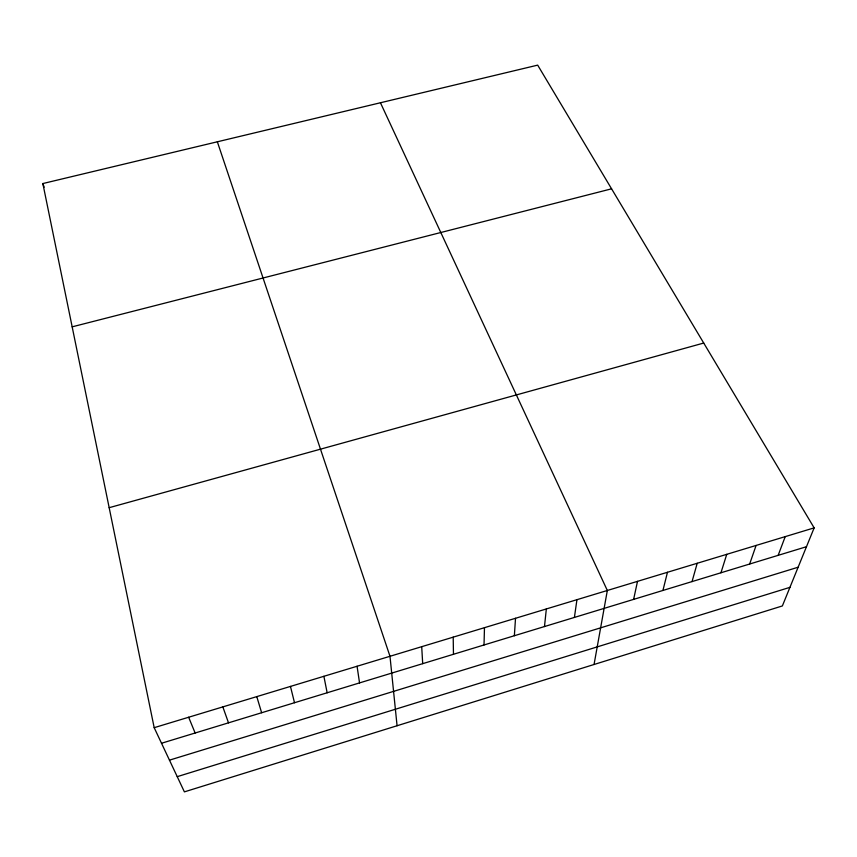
<?xml version="1.0" encoding="UTF-8"?>
<svg xmlns="http://www.w3.org/2000/svg" width="857" height="857" viewBox="0 0 857 857"><rect width="100%" height="100%" fill="white"/><g stroke="black" fill="none" stroke-linecap="round" stroke-linejoin="round"><path stroke-width="1.29" d="M484.023 644.978L484.473 627.678M514.361 635.733L515.518 618.283M544.484 626.553L546.337 608.952M574.404 617.436L576.943 599.686M594.051 664.496L607.334 590.484L380.444 102.765M633.623 599.386L637.501 581.357M662.932 590.452L667.464 572.283M692.038 581.592L697.212 563.274M720.941 572.776L726.757 554.329M749.65 564.035L756.088 545.448M778.156 555.347L785.216 536.632M814.15 527.869L782.366 605.942L184.394 791.868L154.185 727.679L42.85 183.548L537.682 65.132L814.15 527.869L154.185 727.679M177.238 776.656L789.94 587.345M169.472 760.148L798.124 567.227M161.512 743.255L806.48 546.712M109.171 507.687L703.726 343.046M72.17 326.838L611.577 188.819M188.647 717.245L195.139 733.014M222.841 706.896L228.508 722.837M42.85 183.548L44.136 187.212M217.346 141.791L389.989 656.291L397.07 725.74M256.779 696.612L261.631 712.745M290.459 686.425L294.508 702.729M323.892 676.302L327.149 692.777M357.069 666.253L359.544 682.911M421.708 646.681L422.694 663.661M453.203 637.147L453.46 654.287"/></g></svg>
